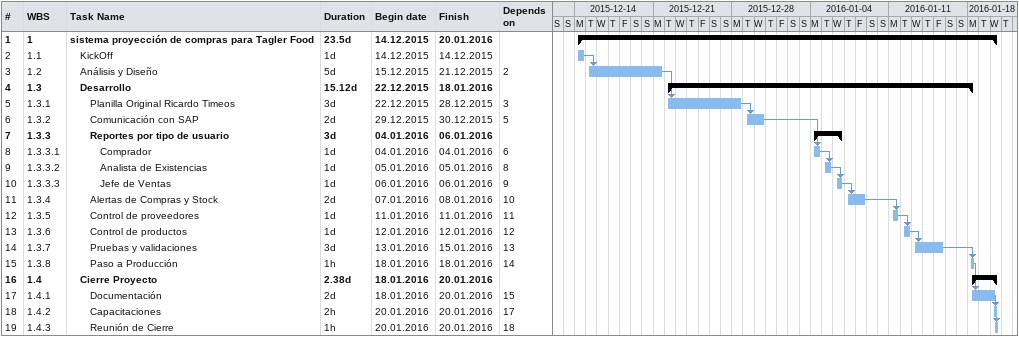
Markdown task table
| ID | WBS | Task | Duration | Start | Finish | Predecessors |
|---|---|---|---|---|---|---|
| 1 | 1 | **sistema proyección de compras para Tagler Food** | 23.5d | 2015-12-14 | 2016-01-20 |  |
| 2 | 1.1 | KickOff | 1d | 2015-12-14 | 2015-12-14 |  |
| 3 | 1.2 | Análisis y Diseño | 5d | 2015-12-15 | 2015-12-21 | 2 |
| 4 | 1.3 | **Desarrollo** | 15.12d | 2015-12-22 | 2016-01-18 |  |
| 5 | 1.3.1 | Planilla Original Ricardo Timeos | 3d | 2015-12-22 | 2015-12-28 | 3 |
| 6 | 1.3.2 | Comunicación con SAP | 2d | 2015-12-29 | 2015-12-30 | 5 |
| 7 | 1.3.3 | **Reportes por tipo de usuario** | 3d | 2016-01-04 | 2016-01-06 |  |
| 8 | 1.3.3.1 | Comprador | 1d | 2016-01-04 | 2016-01-04 | 6 |
| 9 | 1.3.3.2 | Analista de Existencias | 1d | 2016-01-05 | 2016-01-05 | 8 |
| 10 | 1.3.3.3 | Jefe de Ventas | 1d | 2016-01-06 | 2016-01-06 | 9 |
| 11 | 1.3.4 | Alertas de Compras y Stock | 2d | 2016-01-07 | 2016-01-08 | 10 |
| 12 | 1.3.5 | Control de proveedores | 1d | 2016-01-11 | 2016-01-11 | 11 |
| 13 | 1.3.6 | Control de productos | 1d | 2016-01-12 | 2016-01-12 | 12 |
| 14 | 1.3.7 | Pruebas y validaciones | 3d | 2016-01-13 | 2016-01-15 | 13 |
| 15 | 1.3.8 | Paso a Producción | 1h | 2016-01-18 | 2016-01-18 | 14 |
| 16 | 1.4 | **Cierre Proyecto** | 2.38d | 2016-01-18 | 2016-01-20 |  |
| 17 | 1.4.1 | Documentación | 2d | 2016-01-18 | 2016-01-20 | 15 |
| 18 | 1.4.2 | Capacitaciones | 2h | 2016-01-20 | 2016-01-20 | 17 |
| 19 | 1.4.3 | Reunión de Cierre | 1h | 2016-01-20 | 2016-01-20 | 18 |
